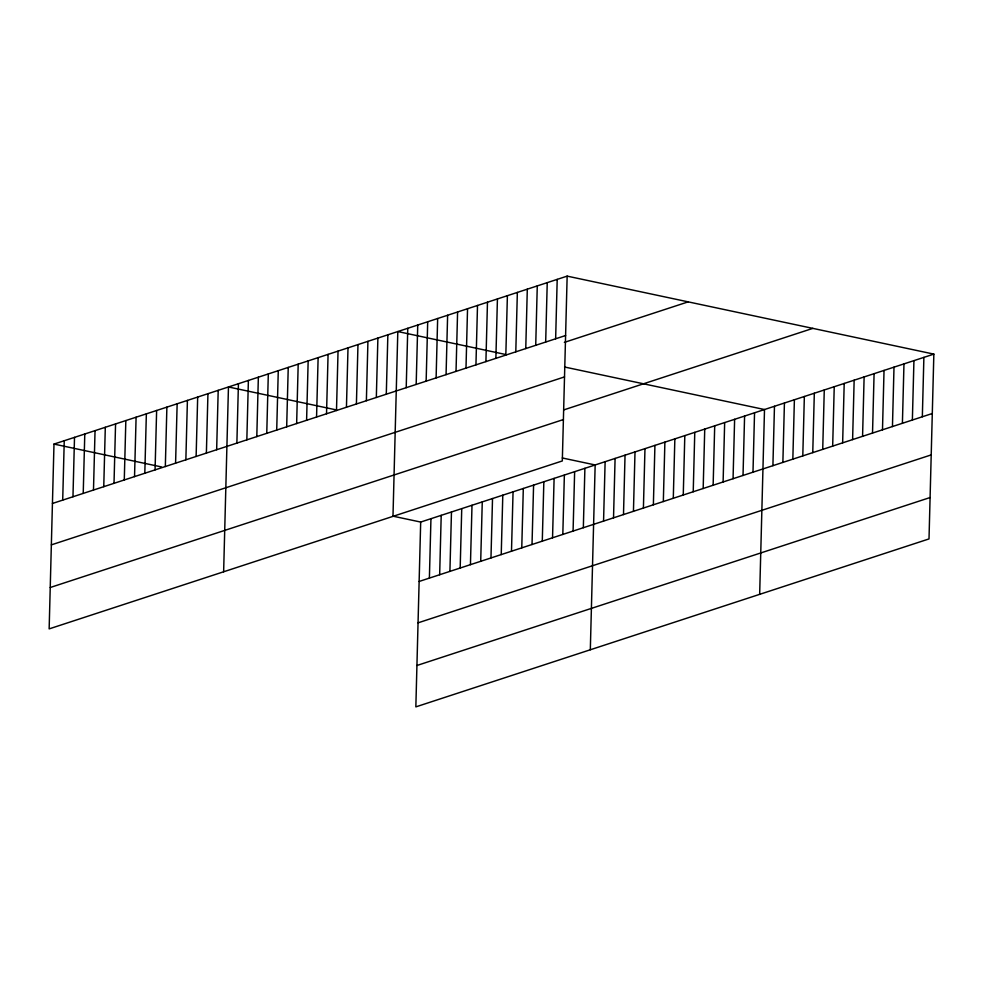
<?xml version="1.0" encoding="UTF-8"?>
<svg xmlns="http://www.w3.org/2000/svg" width="983" height="983" viewBox="0 0 983 983"><rect width="100%" height="100%" fill="white"/><g stroke="black" fill="none" stroke-linecap="round" stroke-linejoin="round"><path stroke-width="1.47" d="M567.154 276.125L53.991 444.083L49.15 628.887L562.313 460.941L567.154 276.125L933.85 354.113L929.009 538.917L415.846 706.875L420.687 522.059L933.85 354.113M62.703 500.114L64.251 440.716M72.963 496.759L74.511 437.361M83.223 493.405L84.784 434.007M93.483 490.038L95.044 430.64M103.756 486.683L105.304 427.286M114.016 483.329L115.564 423.919M124.276 479.962L125.836 420.564M134.536 476.608L136.096 417.21M144.808 473.241L146.356 413.843M155.068 469.886L156.629 410.489M165.328 466.532L166.889 407.134M175.588 463.165L177.149 403.767M185.861 459.811L187.409 400.413M196.121 456.456L197.681 397.058M206.381 453.089L207.941 393.691M216.653 449.735L218.201 390.337M223.632 571.787L228.461 386.97L336.026 409.85M236.878 443.112L238.427 383.714M246.831 439.856L248.392 380.458M256.796 436.599L258.357 377.189M266.762 433.331L268.31 373.933M276.714 430.075L278.275 370.677M286.68 426.819L288.24 367.409M296.645 423.55L298.193 364.152M306.598 420.294L308.158 360.896M316.563 417.038L318.123 357.628M326.528 413.769L328.076 354.371M336.493 410.513L338.041 351.115M346.446 407.257L348.007 347.847M356.411 403.988L357.972 344.591M366.376 400.732L367.925 341.334M376.329 397.476L377.89 338.078M386.294 394.208L387.855 334.81M392.979 516.358L397.808 331.554L505.373 354.433M406.212 387.695L407.773 328.297M416.178 384.427L417.738 325.029M426.143 381.171L427.691 321.773M429.387 578.102L430.947 518.705M436.108 377.914L437.656 318.517M439.659 574.748L441.207 515.35M446.061 374.646L447.621 315.248M449.919 571.381L451.467 511.983M456.026 371.39L457.587 311.992M460.179 568.027L461.74 508.629M465.991 368.134L467.539 308.736M470.439 564.672L472 505.262M475.944 364.865L477.505 305.467M480.712 561.305L482.26 501.908M485.909 361.609L487.47 302.211M495.874 358.353L497.423 298.955M490.972 557.951L492.52 498.553M505.827 355.084L507.388 295.686M501.232 554.584L502.792 495.186M515.792 351.828L517.353 292.43M511.492 551.23L513.052 491.832M525.758 348.572L527.306 289.174M521.764 547.875L523.312 488.477M535.723 345.303L537.271 285.906M532.024 544.508L533.585 485.111M545.676 342.047L547.236 282.649M542.284 541.154L543.845 481.756M555.641 338.791L557.201 279.393M552.544 537.799L554.105 478.402M562.817 534.433L564.365 475.035M573.077 531.078L574.637 471.68M583.337 527.711L584.897 468.313M590.316 649.763L595.157 464.959L562.288 457.967M603.562 521.101L605.123 461.703M613.527 517.832L615.088 458.434M623.492 514.576L625.041 455.178M633.445 511.32L635.006 451.922M643.41 508.051L644.971 448.653M653.376 504.795L654.924 445.397M663.328 501.539L664.889 442.141M673.294 498.27L674.854 438.873M683.259 495.014L684.807 435.616M693.224 491.758L694.772 432.36M703.177 488.502L704.737 429.092M713.142 485.233L714.702 425.836M723.107 481.977L724.655 422.579M733.06 478.721L734.62 419.311M743.025 475.453L744.586 416.055M752.99 472.196L754.539 412.799M759.662 594.346L764.504 409.53L564.537 367.003M772.908 465.672L774.469 406.274M782.873 462.415L784.422 403.018M792.839 459.159L794.387 399.749M802.792 455.891L804.352 396.493M812.757 452.635L814.317 393.237M822.722 449.378L824.27 389.968M832.675 446.11L834.235 386.712M842.64 442.854L844.2 383.456M852.605 439.598L854.153 380.2M862.57 436.329L864.118 376.931M872.523 433.073L874.084 373.675M882.488 429.817L884.036 370.419M892.453 426.548L894.002 367.151M902.406 423.292L903.967 363.894M912.371 420.036L913.932 360.638M922.337 416.767L923.885 357.37M52.431 503.48L565.606 335.522M564.365 342.379L688.161 301.867M51.349 544.865L564.512 376.907M563.8 409.886L812.843 328.371M50.231 587.502L563.406 419.557M419.127 581.457L932.289 413.511M418.045 622.841L931.208 454.896M416.927 665.491L930.09 497.533M53.991 444.083L161.556 466.95M393.79 516.345L420.687 522.059"/></g></svg>
